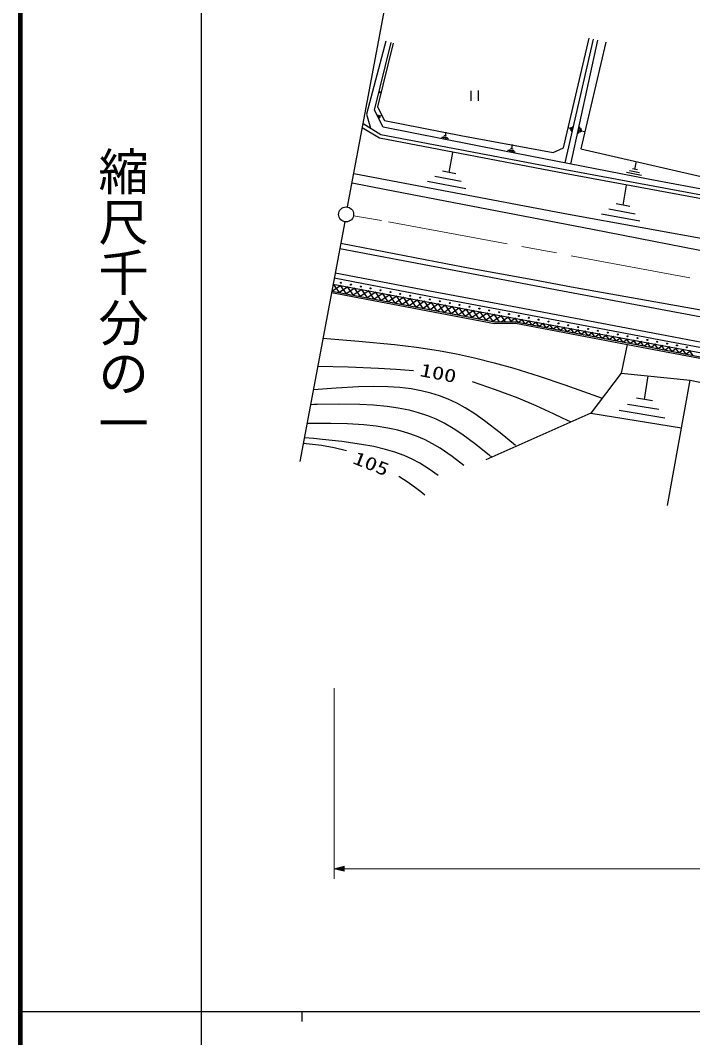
# Model space of a CAD drawing. Units: millimetres, scale not verified. Extents: x 40000 to 680000, y 20000 to 380000.
# Drawn here: x 40000 to 106878, y 202409 to 303533 of the extents above; entities that cross this region are included whole.
import ezdxf
from ezdxf.enums import TextEntityAlignment as Align

# ---------------------------------------------------------------- set-up
doc = ezdxf.new("R2010")
doc.units = ezdxf.units.MM
doc.header["$LTSCALE"] = 1000
doc.linetypes.add('CHAIN', pattern=[18.5, 12, -1.5, 3.5, -1.5])
for name, color, linetype, lineweight in [('M-BGD', 7, 'Continuous', 25), ('M-BMK', 2, 'CHAIN', 13), ('M-BMK-OTRS', 5, 'Continuous', 25), ('M-BMK-SRVR', 3, 'Continuous', 25), ('M-STR-HTXT', 7, 'Continuous', 13), ('M-TTL', 2, 'Continuous', 140), ('M-TTL-BAND', 7, 'Continuous', 25)]:
    doc.layers.add(name, color=color, linetype=linetype, lineweight=lineweight)
doc.styles.add('@ＭＳ ゴシック', font='')
doc.styles.add('ＭＳ ゴシック', font='')
doc.styles.get('@ＭＳ ゴシック').set_extended_font_data('@MS Gothic')
doc.styles.get('ＭＳ ゴシック').set_extended_font_data('MS Gothic')

# ---------------------------------------------------------------- blocks, each defined once
blk = doc.blocks.new('BUHIN62')
at = {"color": 7, "linetype": 'Continuous', "lineweight": 25}
blk.add_circle((0, 0), 49.8, dxfattribs=at)
blk = doc.blocks.new('BUHIN69')
at = {"color": 7, "linetype": 'Continuous', "lineweight": 25}
for p, q in [((620, 116), (-271, 570)), ((-619, -114), (272, -568))]:
    blk.add_line(p, q, dxfattribs=at)
blk = doc.blocks.new('BUHIN185')
at = {"color": 3, "linetype": 'Continuous', "lineweight": 25}
blk.add_circle((0, 0), 746, dxfattribs=at)

msp = doc.modelspace()

# ---------------------------------------------------------------- linework, layer by layer
at = {"layer": 'M-BGD'}
for p, q in [((76361, 301467), (74440, 294204)), ((94034, 290866), (96574, 301757)), ((96993, 301661), (94160, 289359)), ((97426, 301547), (94717, 289251)), ((98246, 301367), (95757, 290755)), ((75240, 294614), (76883, 301321)), ((77085, 301271), (75531, 294928)), ((75688, 296297), (75735, 296490)), ((75761, 296452), (75728, 296319)), ((75766, 296344), (75783, 296412)), ((75775, 296378), (75876, 296353)), ((76097, 292929), (75240, 294614)), ((75531, 294928), (76222, 293570)), ((74097, 293279), (75865, 292192)), ((74440, 294204), (74832, 292809)), ((75739, 293772), (75558, 294126)), ((75646, 294101), (75771, 293856)), ((75796, 293946), (75733, 294070)), ((75765, 294008), (75950, 294102)), ((76222, 293570), (83802, 292093)), ((75718, 291813), (74019, 292858)), ((88000, 290551), (76097, 292929)), ((82287, 292049), (82357, 292406)), ((94723, 292776), (94470, 292835)), ((94743, 292862), (94704, 292691)), ((94762, 292592), (94839, 292927)), ((94938, 292982), (94826, 292497)), ((95501, 292266), (95650, 292946)), ((95742, 292815), (95638, 292345)), ((95771, 292438), (95824, 292677)), ((95798, 292557), (96153, 292479)), ((94119, 288307), (75718, 291813)), ((75865, 292192), (94194, 288700)), ((82584, 291758), (81901, 291893)), ((82030, 291987), (82502, 291894)), ((82407, 292025), (82167, 292073)), ((83802, 292093), (93006, 290388)), ((82655, 288402), (83032, 290395)), ((102437, 287757), (88000, 290551)), ((89232, 290436), (88451, 290590)), ((88598, 290698), (89138, 290591)), ((89029, 290741), (88754, 290795)), ((88891, 290768), (88972, 291176)), ((93006, 290388), (94034, 290866)), ((95757, 290755), (107734, 288004)), ((101136, 288731), (101285, 289497)), ((94512, 284228), (73161, 288270)), ((83326, 288275), (81985, 288529)), ((120011, 283504), (94119, 288307)), ((94192, 288700), (120084, 283897)), ((101777, 288110), (100311, 288394)), ((100587, 288597), (101600, 288401)), ((101394, 288681), (100879, 288781)), ((72992, 287366), (76208, 286754)), ((84326, 286796), (80513, 287518)), ((81228, 288047), (83863, 287548)), ((122205, 284052), (102437, 287757)), ((76208, 286754), (96907, 282766)), ((99953, 285157), (100312, 287154)), ((100625, 285037), (99281, 285278)), ((118079, 279993), (94512, 284228)), ((101639, 283567), (97820, 284253)), ((98530, 284789), (101169, 284315)), ((96907, 282766), (109119, 280376)), ((71874, 281391), (73070, 281166)), ((73070, 281166), (82334, 279369)), ((82610, 278771), (71766, 280814)), ((82334, 279369), (84754, 278895)), ((81280, 276515), (71318, 278415)), ((93384, 276725), (82610, 278771)), ((84754, 278895), (90967, 277778)), ((71877, 277177), (71038, 276604)), ((71182, 277308), (71100, 277252)), ((71113, 277321), (87341, 274269)), ((71131, 277317), (71704, 276478)), ((71226, 277924), (81187, 276024)), ((71826, 277187), (72399, 276347)), ((90967, 277778), (94815, 277055)), ((70953, 276467), (87178, 273400)), ((70981, 276615), (87206, 273548)), ((70986, 276643), (71009, 276610)), ((72572, 277046), (71733, 276473)), ((73267, 276915), (72427, 276341)), ((72520, 277056), (73095, 276215)), ((73963, 276785), (73121, 276210)), ((73215, 276925), (73790, 276084)), ((74658, 276654), (73816, 276079)), ((73910, 276795), (74485, 275952)), ((75353, 276523), (74510, 275948)), ((74604, 276664), (75180, 275821)), ((76048, 276393), (75205, 275816)), ((75299, 276533), (75875, 275690)), ((76743, 276262), (75899, 275685)), ((75994, 276403), (76571, 275558)), ((77439, 276131), (76593, 275554)), ((76689, 276272), (77266, 275427)), ((77383, 276142), (77961, 275295)), ((89460, 274996), (81280, 276515)), ((104214, 274676), (93384, 276725)), ((94815, 277055), (110473, 274269)), ((78134, 276000), (77288, 275423)), ((78829, 275870), (77982, 275291)), ((78078, 276011), (78656, 275164)), ((79524, 275739), (78676, 275160)), ((78773, 275880), (79352, 275033)), ((80219, 275608), (79371, 275029)), ((79467, 275750), (80047, 274901)), ((80914, 275478), (80065, 274898)), ((80162, 275619), (80742, 274770)), ((81610, 275347), (80760, 274766)), ((80857, 275489), (81437, 274638)), ((81189, 276024), (89368, 274505)), ((82305, 275216), (81454, 274635)), ((81551, 275358), (82132, 274507)), ((83000, 275086), (82148, 274504)), ((82246, 275227), (82828, 274376)), ((82941, 275097), (83523, 274244)), ((83695, 274955), (82843, 274373)), ((84390, 274824), (83537, 274241)), ((83635, 274966), (84218, 274113)), ((85086, 274693), (84232, 274110)), ((84330, 274835), (84913, 273981)), ((85781, 274563), (84926, 273979)), ((85025, 274705), (85608, 273850)), ((86476, 274432), (85620, 273848)), ((85719, 274574), (86304, 273718)), ((87171, 274301), (86315, 273716)), ((86414, 274444), (86999, 273587)), ((87868, 274172), (87009, 273585)), ((87109, 274313), (87629, 273551)), ((87341, 274269), (101894, 271580)), ((87802, 274184), (88231, 273556)), ((88495, 274056), (88833, 273561)), ((89366, 274505), (103516, 271809)), ((103609, 272300), (89460, 274996)), ((113521, 272946), (104214, 274676)), ((87178, 273400), (89267, 273415)), ((87206, 273548), (89280, 273565)), ((88566, 274043), (87849, 273553)), ((89264, 273914), (88747, 273561)), ((89188, 273928), (89459, 273531)), ((89267, 273415), (101787, 271051)), ((89280, 273565), (101815, 271199)), ((89962, 273785), (89562, 273512)), ((89881, 273800), (90154, 273400)), ((90659, 273656), (90256, 273381)), ((90574, 273672), (90849, 273269)), ((91357, 273527), (90951, 273250)), ((91267, 273544), (91544, 273138)), ((92055, 273398), (91645, 273119)), ((91960, 273416), (92239, 273006)), ((92753, 273269), (92340, 272987)), ((92653, 273288), (92934, 272875)), ((93451, 273140), (93035, 272856)), ((93345, 273160), (93629, 272744)), ((94148, 273011), (93729, 272725)), ((94038, 273032), (94325, 272613)), ((94846, 272882), (94424, 272594)), ((94731, 272904), (95020, 272482)), ((95544, 272754), (95118, 272463)), ((95424, 272776), (95715, 272350)), ((96242, 272625), (95813, 272332)), ((96117, 272648), (96410, 272219)), ((96939, 272496), (96507, 272201)), ((96810, 272520), (97105, 272088)), ((97637, 272367), (97202, 272069)), ((97503, 272392), (97800, 271957)), ((98335, 272238), (97897, 271938)), ((98196, 272263), (98495, 271825)), ((99033, 272109), (98591, 271807)), ((98889, 272135), (99190, 271694)), ((112654, 270581), (103609, 272300)), ((99731, 271980), (99286, 271676)), ((99582, 272007), (99885, 271563)), ((100351, 271300), (99776, 268446)), ((100428, 271851), (99980, 271545)), ((100275, 271879), (100580, 271432)), ((101126, 271722), (100675, 271414)), ((100968, 271751), (101276, 271300)), ((101824, 271593), (101369, 271283)), ((101660, 271623), (101971, 271169)), ((101787, 271051), (116802, 268178)), ((101815, 271199), (116829, 268325)), ((101894, 271580), (116714, 268773)), ((102518, 271462), (102063, 271151)), ((102355, 271493), (102667, 271035)), ((103212, 271330), (102756, 271019)), ((103051, 271361), (103364, 270902)), ((103906, 271199), (103448, 270886)), ((103516, 271809), (112561, 270090)), ((103746, 271229), (104060, 270769)), ((104601, 271067), (104141, 270753)), ((104441, 271098), (104757, 270636)), ((105295, 270936), (104833, 270621)), ((105137, 270966), (105453, 270502)), ((105989, 270804), (105526, 270488)), ((105832, 270834), (106150, 270369)), ((106683, 270673), (106218, 270356)), ((106528, 270702), (106846, 270236)), ((99776, 268446), (96760, 264498)), ((99776, 268446), (106636, 267777)), ((102079, 265846), (102462, 268207)), ((104377, 255291), (106636, 267777)), ((106636, 267777), (115136, 266001)), ((102873, 265717), (101284, 265975)), ((100407, 265384), (103529, 264877)), ((96760, 264498), (86296, 259839)), ((96760, 264498), (105778, 263032)), ((104098, 264004), (99580, 264738))]:
    msp.add_line(p, q, dxfattribs=at)
for points in [[(70104, 271926), (73668, 271643), (77229, 271300), (79412, 271033), (81582, 270707), (83385, 270379), (85186, 269990), (87147, 269497), (89096, 268946), (91624, 268154), (94150, 267301), (96016, 266644), (97888, 265975)], [(69588, 269165), (72612, 269096), (75634, 268967), (77378, 268858), (79122, 268737)], [(89239, 261281), (87718, 262539), (86176, 263737), (85217, 264411), (84237, 265027), (83406, 265483), (82554, 265881), (81708, 266207), (80842, 266477), (79872, 266712), (78881, 266889), (77735, 267028), (76567, 267109), (75117, 267140), (73646, 267110), (71405, 266986), (69147, 266810)], [(89239, 261281), (87718, 262539), (86176, 263737), (85217, 264411), (84237, 265027), (83406, 265483), (82554, 265881), (81708, 266207), (80842, 266477), (79872, 266712), (78881, 266889), (77735, 267028), (76567, 267109), (75117, 267140), (73646, 267110), (71405, 266986), (69147, 266810)], [(84950, 267643), (87234, 266850), (89496, 266001), (91262, 265254), (93014, 264448), (93890, 264030), (94764, 263609)], [(86679, 260283), (85306, 261369), (83911, 262396), (83039, 262969), (82145, 263484), (81348, 263875), (80521, 264213), (79609, 264518), (78665, 264769), (77585, 264989), (76483, 265151), (75140, 265281), (73775, 265352), (71664, 265376), (69520, 265341), (69195, 265333), (68870, 265325)], [(84118, 259286), (82951, 260169), (81762, 260994), (81003, 261453), (80219, 261855), (79394, 262208), (78538, 262508), (77566, 262780), (76571, 262996), (75387, 263184), (74180, 263315), (72552, 263418), (70891, 263462), (69708, 263470), (68523, 263470)], [(84118, 259286), (82951, 260169), (81762, 260994), (81003, 261453), (80219, 261855), (79394, 262208), (78538, 262508), (77566, 262780), (76571, 262996), (75387, 263184), (74180, 263315), (72552, 263418), (70891, 263462), (69708, 263470), (68523, 263470)], [(81557, 258288), (80670, 258924), (79755, 259507), (78992, 259909), (78194, 260262), (77268, 260600), (76316, 260883), (75147, 261161), (73947, 261383), (71996, 261653), (70051, 261862), (69156, 261952), (68256, 262043)], [(72453, 260734), (71211, 261025), (69959, 261257), (69060, 261371), (68147, 261464)], [(86679, 260283), (86797, 260203), (86915, 260122)], [(77658, 258231), (78568, 257641), (79443, 257001), (79833, 256692), (80229, 256372)]]:
    msp.add_lwpolyline(points, dxfattribs=at)
at = {"layer": 'M-BMK'}
for p in [(73147, 284116), (124795, 274577)]:
    msp.add_line(p, (75914, 283641), dxfattribs=at)
at = {"layer": 'M-BMK-OTRS'}
for p, q in [((72545, 284980), (77003, 308817)), ((72270, 283505), (67812, 259669))]:
    msp.add_line(p, q, dxfattribs=at)
at = {"layer": 'M-STR-HTXT'}
for p, q in [((71207, 218204), (71207, 237155)), ((71207, 219204), (567635, 219204))]:
    msp.add_line(p, q, dxfattribs=at)
for points in [[(71207, 219204), (72207, 218954), (72207, 219454)], [(71412, 219204), (72145, 219379), (72145, 219029)], [(71512, 219204), (72107, 219341), (72107, 219066)], [(71615, 219204), (72070, 219304), (72070, 219104)], [(71715, 219204), (72032, 219266), (72032, 219141)]]:
    msp.add_lwpolyline(points, close=True, dxfattribs=at)
for points in [[(71310, 219204), (72182, 219416), (72182, 218991), (71312, 219204)], [(71995, 219204), (71817, 219204), (71995, 219229), (71995, 219179), (71817, 219204)]]:
    msp.add_lwpolyline(points, dxfattribs=at)
at = {"layer": 'M-TTL'}
msp.add_line((40000, 380000), (40000, 20000), dxfattribs=at)
at = {"layer": 'M-TTL-BAND'}
for p, q in [((58000, 370000), (58000, 20000)), ((40000, 205000), (579000, 205000)), ((68000, 205000), (68000, 204000))]:
    msp.add_line(p, q, dxfattribs=at)

# ---------------------------------------------------------------- block references
at = {"layer": 'M-BGD', "rotation": 117}
for name, p in [('BUHIN69', (85193, 296043)), ('BUHIN62', (71895, 277442)), ('BUHIN62', (72878, 277259)), ('BUHIN62', (73861, 277076)), ('BUHIN62', (74844, 276893)), ('BUHIN62', (75827, 276709)), ('BUHIN62', (76810, 276526)), ('BUHIN62', (77793, 276343)), ('BUHIN62', (78777, 276160)), ('BUHIN62', (79760, 275977)), ('BUHIN62', (80743, 275794)), ('BUHIN62', (81726, 275611)), ('BUHIN62', (82709, 275427)), ('BUHIN62', (83692, 275244)), ('BUHIN62', (84675, 275061)), ('BUHIN62', (85658, 274878)), ('BUHIN62', (86641, 274695)), ('BUHIN62', (87624, 274512)), ('BUHIN62', (88607, 274329)), ('BUHIN62', (89591, 274145)), ('BUHIN62', (90574, 273962)), ('BUHIN62', (91557, 273779)), ('BUHIN62', (92540, 273596)), ('BUHIN62', (93523, 273413)), ('BUHIN62', (94506, 273230)), ('BUHIN62', (95489, 273047)), ('BUHIN62', (96472, 272864)), ('BUHIN62', (97455, 272680)), ('BUHIN62', (98438, 272497)), ('BUHIN62', (99421, 272314)), ('BUHIN62', (100404, 272131)), ('BUHIN62', (101388, 271948)), ('BUHIN62', (102371, 271765)), ('BUHIN62', (103354, 271582)), ('BUHIN62', (104337, 271398)), ('BUHIN62', (105320, 271215)), ('BUHIN62', (106303, 271032))]:
    msp.add_blockref(name, p, dxfattribs=at)
at = {"layer": 'M-BMK-SRVR', "rotation": 117}
msp.add_blockref('BUHIN185', (72407, 284243), dxfattribs=at)

# ---------------------------------------------------------------- texts
at = {"layer": 'M-BGD', "style": 'ＭＳ ゴシック', "width": 1.35}
for s, rotation, p in [('100', 348.8, (79585, 267795)), ('105', 338.4, (72813, 259160))]:
    msp.add_text(s, height=1320, rotation=rotation, dxfattribs=at).set_placement(p, align=Align.BOTTOM_LEFT)
at = {"layer": 'M-TTL-BAND', "style": '@ＭＳ ゴシック'}
msp.add_text('縮尺千分の一', height=3666, rotation=270, dxfattribs=at).set_placement((47277, 291030), align=Align.BOTTOM_LEFT)

doc.saveas('drawing.dxf')
